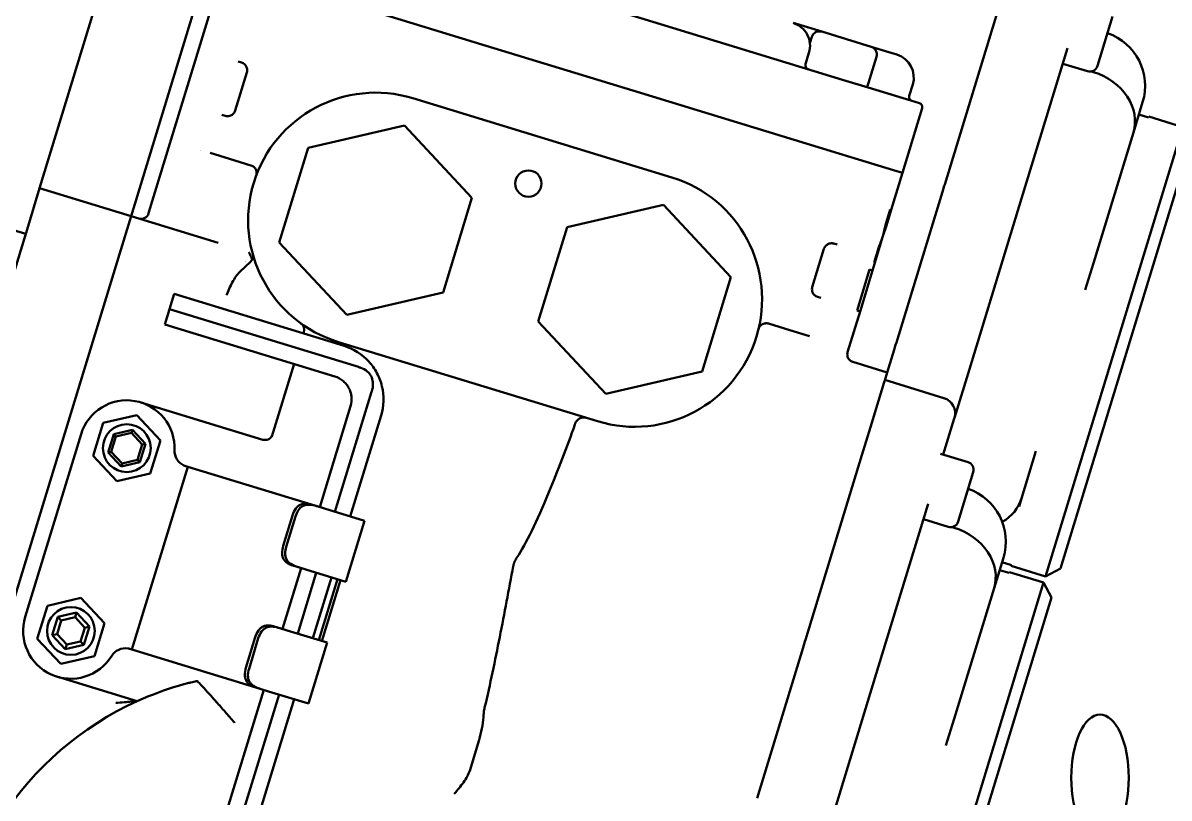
# Model space of a CAD drawing. Header units: inches. Extents: x 11 to 1621, y 11 to 1332.
# Drawn here: x 1299.67 to 1305.33, y 339.92 to 343.76 of the extents above; entities that cross this region are included whole.
import ezdxf

# ---------------------------------------------------------------- set-up
doc = ezdxf.new("R2010")
doc.units = ezdxf.units.IN
doc.header["$LTSCALE"] = 48
doc.header["$MEASUREMENT"] = 0
doc.layers.add('Visible (ANSI)', color=7, linetype='Continuous', lineweight=50)

msp = doc.modelspace()

# ---------------------------------------------------------------- linework, layer by layer
at = {"layer": 'Visible (ANSI)'}
for p, q in [((1299.748296, 342.938958), (1300.379222, 345.002623)), ((1300.83102, 344.864495), (1300.200094, 342.800829)), ((1300.819509, 344.826845), (1300.200094, 342.800829)), ((1300.286904, 342.815458), (1300.661002, 344.039076)), ((1302.063009, 343.98096), (1302.817018, 343.750436)), ((1301.955129, 343.643421), (1301.055651, 343.91842)), ((1301.055651, 343.91842), (1301.955129, 343.643421)), ((1304.500158, 343.871245), (1304.221025, 342.958243)), ((1305.051062, 343.787966), (1304.976243, 343.543242)), ((1303.716496, 343.475438), (1302.817018, 343.750436)), ((1303.61313, 343.712885), (1303.471944, 343.75605)), ((1303.61313, 343.712885), (1303.857854, 343.638065)), ((1303.554749, 343.656586), (1303.56397, 343.686746)), ((1302.717706, 343.410278), (1301.955129, 343.643421)), ((1302.717706, 343.410278), (1301.955129, 343.643421)), ((1303.533095, 343.552094), (1303.550361, 343.608569)), ((1303.94571, 343.611205), (1303.857854, 343.638065)), ((1303.94571, 343.611205), (1303.984734, 343.599274)), ((1304.828132, 343.631089), (1304.58267, 342.828217)), ((1300.722662, 343.56747), (1300.722662, 343.567471)), ((1300.729324, 343.565329), (1300.745976, 343.560238)), ((1303.83795, 343.438306), (1303.883993, 343.588905)), ((1304.80472, 343.554513), (1304.927082, 343.517103)), ((1300.772115, 343.511078), (1300.714561, 343.322829)), ((1304.956596, 343.512646), (1304.945593, 343.51601)), ((1303.716496, 343.475438), (1303.842917, 343.436787)), ((1304.053135, 343.372517), (1303.842917, 343.436787)), ((1304.045885, 343.395318), (1304.063151, 343.451793)), ((1301.592775, 343.383684), (1302.872868, 342.99232)), ((1303.617184, 343.13528), (1302.717706, 343.410278)), ((1302.717706, 343.410278), (1303.617184, 343.13528)), ((1304.011833, 343.014624), (1304.109674, 343.334647)), ((1304.053135, 343.372517), (1304.096605, 343.359227)), ((1305.199415, 343.364267), (1305.153444, 343.213902)), ((1300.665401, 343.296689), (1300.648749, 343.30178)), ((1305.22799, 343.289408), (1305.180927, 343.303797)), ((1305.22799, 343.289408), (1305.229211, 343.293404)), ((1305.398635, 343.241606), (1305.229211, 343.293404)), ((1301.551486, 343.248635), (1301.075309, 343.138701)), ((1301.88478, 342.891221), (1301.551486, 343.248635)), ((1304.719504, 341.020268), (1305.398635, 343.241606)), ((1305.153444, 343.213902), (1304.95601, 342.568124)), ((1304.793245, 341.059476), (1305.437844, 343.167865)), ((1300.591196, 343.113531), (1300.687099, 343.084211)), ((1301.075309, 343.138701), (1300.932427, 342.671353)), ((1303.757652, 343.092335), (1303.617184, 343.13528)), ((1303.757652, 343.092335), (1303.617184, 343.13528)), ((1303.96787, 343.028065), (1303.757652, 343.092335)), ((1303.757652, 343.092335), (1303.96787, 343.028065)), ((1300.792687, 343.051929), (1300.687099, 343.084211)), ((1303.95596, 342.831872), (1304.011833, 343.014624)), ((1304.011833, 343.014624), (1303.96787, 343.028065)), ((1303.96787, 343.028065), (1304.011833, 343.014624)), ((1299.001536, 342.920251), (1299.679232, 342.713059)), ((1299.748296, 342.938958), (1299.690743, 342.750709)), ((1300.200094, 342.800829), (1299.748296, 342.938958)), ((1303.982098, 342.176749), (1304.209666, 342.92109)), ((1304.213359, 342.933167), (1304.209666, 342.92109)), ((1304.213359, 342.933167), (1304.218875, 342.951209)), ((1304.218875, 342.951209), (1304.221025, 342.958243)), ((1301.741897, 342.423873), (1301.88478, 342.891221)), ((1302.831579, 342.857271), (1302.355402, 342.747337)), ((1303.164873, 342.499857), (1302.831579, 342.857271)), ((1303.92827, 342.756961), (1303.951582, 342.833211)), ((1303.932648, 342.755622), (1303.95596, 342.831872)), ((1303.951582, 342.833211), (1303.95596, 342.831872)), ((1304.343266, 342.045163), (1304.58267, 342.828217)), ((1298.884994, 340.115223), (1299.690743, 342.750709)), ((1300.200094, 342.800829), (1300.14254, 342.61258)), ((1300.630782, 342.669154), (1300.200094, 342.800829)), ((1303.916093, 342.701471), (1303.932648, 342.755622)), ((1303.932648, 342.755622), (1303.92827, 342.756961)), ((1302.355402, 342.747337), (1302.21252, 342.279989)), ((1303.899468, 342.647093), (1303.916093, 342.701471)), ((1303.915459, 342.701664), (1303.916093, 342.701471)), ((1300.932427, 342.671353), (1301.265721, 342.313939)), ((1303.56691, 342.450778), (1303.624463, 342.639027)), ((1303.673624, 342.665166), (1303.690275, 342.660075)), ((1303.696996, 342.658125), (1303.696996, 342.658126)), ((1303.871777, 342.572181), (1303.895089, 342.648431)), ((1303.876156, 342.570843), (1303.899468, 342.647093)), ((1303.895089, 342.648431), (1303.899468, 342.647093)), ((1300.14254, 342.61258), (1299.336791, 339.977095)), ((1300.131029, 342.57493), (1299.348302, 340.014744)), ((1300.790224, 342.574646), (1300.737965, 342.525914)), ((1303.787748, 342.33471), (1303.849729, 342.53744)), ((1303.802577, 342.330177), (1303.864557, 342.532906)), ((1303.849729, 342.53744), (1303.864557, 342.532906)), ((1303.864557, 342.532906), (1303.876156, 342.570843)), ((1303.871777, 342.572181), (1303.876156, 342.570843)), ((1304.915964, 342.437141), (1304.95601, 342.568124)), ((1303.02199, 342.032509), (1303.164873, 342.499857)), ((1300.412884, 342.416319), (1300.389862, 342.34102)), ((1301.252474, 342.159631), (1300.412884, 342.416319)), ((1301.265721, 342.313939), (1301.741897, 342.423873)), ((1303.6097, 342.396527), (1303.593049, 342.401618)), ((1300.366841, 342.26572), (1300.389862, 342.34102)), ((1301.323577, 342.055555), (1300.389862, 342.34102)), ((1303.741209, 342.129452), (1303.802577, 342.330177)), ((1303.787748, 342.33471), (1303.802577, 342.330177)), ((1300.366841, 342.26572), (1301.206431, 342.009032)), ((1302.21252, 342.279989), (1302.545814, 341.922575)), ((1303.456244, 342.237598), (1303.350656, 342.26988)), ((1301.054022, 342.227461), (1301.05202, 342.220916)), ((1303.456244, 342.237598), (1303.552147, 342.208278)), ((1301.224432, 342.17889), (1302.504525, 341.787526)), ((1303.741209, 342.129449), (1303.74121, 342.129451)), ((1303.97074, 342.139596), (1303.936895, 342.028895)), ((1303.97074, 342.139596), (1303.97289, 342.146629)), ((1303.97289, 342.146629), (1303.978406, 342.164672)), ((1303.982098, 342.176749), (1303.978406, 342.164672)), ((1301.005978, 342.070317), (1300.896529, 341.712328)), ((1303.767058, 342.080819), (1303.936895, 342.028895)), ((1302.545814, 341.922575), (1303.02199, 342.032509)), ((1303.936895, 342.028895), (1303.924525, 341.988434)), ((1304.343266, 342.045163), (1304.269448, 341.803716)), ((1303.853999, 341.757754), (1303.921894, 341.979829)), ((1303.922412, 341.981525), (1303.921894, 341.979829)), ((1303.923754, 341.985913), (1303.922412, 341.981525)), ((1303.923754, 341.985913), (1303.924525, 341.988434)), ((1304.21717, 341.902037), (1303.925384, 341.991245)), ((1301.207742, 341.340029), (1301.388925, 341.932653)), ((1300.248057, 341.880448), (1300.850453, 341.696277)), ((1301.284849, 341.86155), (1301.132442, 341.363051)), ((1300.228835, 341.817578), (1300.062727, 341.779229)), ((1300.345101, 341.692898), (1300.228835, 341.817578)), ((1301.435448, 341.815508), (1301.283041, 341.317008)), ((1304.26847, 341.800517), (1304.214082, 341.622621)), ((1304.26847, 341.800517), (1304.269448, 341.803716)), ((1300.062727, 341.779229), (1300.012884, 341.6162)), ((1300.114369, 341.723849), (1300.206696, 341.745165)), ((1300.202009, 341.729833), (1300.206696, 341.745165)), ((1300.206696, 341.745165), (1300.27132, 341.675865)), ((1303.853999, 341.757754), (1303.811678, 341.61933)), ((1303.811678, 341.61933), (1303.853999, 341.757754)), ((1299.676837, 340.820019), (1299.953094, 341.723614)), ((1300.086665, 341.633234), (1300.114369, 341.723849)), ((1300.125303, 341.712124), (1300.102286, 341.63684)), ((1300.125303, 341.712124), (1300.114369, 341.723849)), ((1300.202009, 341.729833), (1300.125303, 341.712124)), ((1300.255699, 341.672258), (1300.202009, 341.729833)), ((1300.27132, 341.675865), (1300.243616, 341.585249)), ((1300.27132, 341.675865), (1300.255699, 341.672258)), ((1300.345101, 341.692898), (1300.295258, 341.52987)), ((1300.102286, 341.63684), (1300.086665, 341.633234)), ((1300.151289, 341.563934), (1300.086665, 341.633234)), ((1300.102286, 341.63684), (1300.155976, 341.579265)), ((1300.232682, 341.596974), (1300.255699, 341.672258)), ((1303.811678, 341.61933), (1303.532546, 340.706328)), ((1304.200921, 341.626644), (1304.336444, 341.585211)), ((1304.672127, 341.639586), (1304.600787, 341.406244)), ((1300.012884, 341.6162), (1300.12915, 341.491521)), ((1300.243616, 341.585249), (1300.151289, 341.563934)), ((1300.155976, 341.579265), (1300.151289, 341.563934)), ((1300.155976, 341.579265), (1300.232682, 341.596974)), ((1300.480191, 341.562464), (1300.203934, 340.658869)), ((1300.232682, 341.596974), (1300.243616, 341.585249)), ((1300.470626, 341.565388), (1300.480191, 341.562464)), ((1300.480191, 341.562464), (1300.517841, 341.550953)), ((1300.12915, 341.491521), (1300.295258, 341.52987)), ((1301.092122, 341.375378), (1300.517841, 341.550953)), ((1304.362583, 341.536051), (1304.287763, 341.291327)), ((1304.600787, 341.406244), (1304.588319, 341.36546)), ((1301.119328, 341.36706), (1301.092122, 341.375378)), ((1301.119328, 341.36706), (1301.156277, 341.355763)), ((1301.156277, 341.355763), (1301.353666, 341.295416)), ((1304.139653, 341.379174), (1303.89419, 340.576302)), ((1300.951865, 341.171245), (1300.997908, 341.321844)), ((1300.967093, 341.166589), (1301.013135, 341.317188)), ((1301.26158, 340.994217), (1301.353666, 341.295416)), ((1304.116241, 341.302598), (1304.238603, 341.265188)), ((1304.268117, 341.260731), (1304.257114, 341.264095)), ((1304.510936, 341.112352), (1304.464964, 340.961987)), ((1301.040356, 341.061852), (1300.948271, 340.760654)), ((1301.000036, 341.074179), (1301.027242, 341.065862)), ((1301.064192, 341.054565), (1301.027242, 341.065862)), ((1301.26158, 340.994217), (1301.064192, 341.054565)), ((1304.53951, 341.037493), (1304.492448, 341.051882)), ((1304.504239, 341.09045), (1304.551302, 341.076061)), ((1304.55008, 341.072066), (1304.551302, 341.076061)), ((1304.719504, 341.020268), (1304.55008, 341.072066)), ((1304.793245, 341.059476), (1304.719504, 341.020268)), ((1301.02357, 340.737633), (1301.115656, 341.038831)), ((1301.190956, 341.015809), (1301.09887, 340.714611)), ((1301.220519, 341.006771), (1301.128433, 340.705573)), ((1301.235226, 341.002275), (1301.14314, 340.701076)), ((1304.53951, 341.037493), (1304.540732, 341.041489)), ((1304.710156, 340.989691), (1304.540732, 341.041489)), ((1304.031025, 338.768353), (1304.710156, 340.989691)), ((1304.464964, 340.961987), (1304.26753, 340.316209)), ((1304.749364, 340.91595), (1304.710156, 340.989691)), ((1299.952578, 340.913983), (1299.78647, 340.875634)), ((1300.068844, 340.789303), (1299.952578, 340.913983)), ((1304.104765, 338.807561), (1304.749364, 340.91595)), ((1299.78647, 340.875634), (1299.736628, 340.712605)), ((1299.930448, 340.841598), (1299.838092, 340.820276)), ((1299.923325, 340.8183), (1299.930448, 340.841598)), ((1299.995092, 340.772276), (1299.930448, 340.841598)), ((1299.838092, 340.820276), (1299.81038, 340.729632)), ((1299.854707, 340.802459), (1299.834117, 340.735113)), ((1299.854707, 340.802459), (1299.838092, 340.820276)), ((1299.923325, 340.8183), (1299.854707, 340.802459)), ((1299.971354, 340.766796), (1299.923325, 340.8183)), ((1299.967379, 340.681633), (1299.995092, 340.772276)), ((1299.971354, 340.766796), (1299.995092, 340.772276)), ((1300.019001, 340.626275), (1300.068844, 340.789303)), ((1300.907951, 340.772981), (1300.935157, 340.764663)), ((1299.736628, 340.712605), (1299.852893, 340.587926)), ((1299.834117, 340.735113), (1299.81038, 340.729632)), ((1299.81038, 340.729632), (1299.875023, 340.660311)), ((1299.834117, 340.735113), (1299.882146, 340.683608)), ((1299.950764, 340.69945), (1299.971354, 340.766796)), ((1300.767694, 340.568848), (1300.813736, 340.719447)), ((1300.782921, 340.564192), (1300.828964, 340.714792)), ((1300.935157, 340.764663), (1300.972106, 340.753367)), ((1300.972106, 340.753367), (1301.169495, 340.693019)), ((1299.882146, 340.683608), (1299.875023, 340.660311)), ((1299.875023, 340.660311), (1299.967379, 340.681633)), ((1299.882146, 340.683608), (1299.950764, 340.69945)), ((1299.950764, 340.69945), (1299.967379, 340.681633)), ((1300.203934, 340.658869), (1300.19437, 340.661793)), ((1300.241584, 340.647358), (1300.203934, 340.658869)), ((1301.077409, 340.391821), (1301.169495, 340.693019)), ((1303.293619, 339.924834), (1303.521187, 340.669175)), ((1303.524879, 340.681252), (1303.521187, 340.669175)), ((1303.524879, 340.681252), (1303.530395, 340.699295)), ((1303.530395, 340.699295), (1303.532546, 340.706328)), ((1299.852893, 340.587926), (1300.019001, 340.626275)), ((1300.815865, 340.471783), (1300.241584, 340.647358)), ((1303.654787, 339.793248), (1303.89419, 340.576302)), ((1299.833671, 340.525056), (1300.230594, 340.403704)), ((1300.856185, 340.459456), (1300.23162, 338.416594)), ((1300.30692, 338.393573), (1300.931485, 340.436434)), ((1300.815865, 340.471783), (1300.843071, 340.463465)), ((1300.88002, 340.452168), (1300.843071, 340.463465)), ((1300.88002, 340.452168), (1301.077409, 340.391821)), ((1301.006785, 340.413413), (1300.376464, 338.351726)), ((1304.227485, 340.185226), (1304.26753, 340.316209)), ((1301.873453, 340.060025), (1301.920192, 340.212902))]:
    msp.add_line(p, q, dxfattribs=at)
for centre, radius in [((1302.163757, 342.962103), 0.064961), ((1300.178992, 341.654549), 0.11811), ((1299.902736, 340.750954), 0.11811)]:
    msp.add_circle(centre, radius, dxfattribs=at)
for centre, radius, start, end in [((1303.60162, 343.675235), 0.03937, 73.000202, 163), ((1304.935867, 343.444842), 0.275591, 343, 70.953287), ((1303.846343, 343.600416), 0.03937, 343, 72.999798), ((1303.55192, 343.546339), 0.019685, 163, 253), ((1303.950202, 343.486325), 0.11811, 343, 73), ((1304.938593, 343.554753), 0.03937, 253, 342.999798), ((1301.408603, 342.781287), 0.629921, 73, 253), ((1304.06471, 343.389563), 0.019685, 163, 252.998884), ((1304.090849, 343.340402), 0.019685, 343, 73), ((1300.591215, 343.002869), 0.129921, 111.749451, 111.749869), ((1302.688696, 342.389923), 0.629921, 253, 73), ((1300.249254, 342.826968), 0.03937, 253.001364, 343), ((1300.763374, 342.603439), 0.03937, 313, 15.410035), ((1301.569872, 341.221581), 1.574803, 120.636806, 120.636937), ((1301.016372, 342.238972), 0.03937, 343, 54.123496), ((1301.171899, 341.896082), 0.275591, 42.627757, 73), ((1301.171899, 341.896082), 0.11811, 48.704811, 73), ((1301.171899, 341.896082), 0.275591, 343, 13.372243), ((1301.171899, 341.896082), 0.11811, 343, 7.295189), ((1304.194149, 341.826738), 0.07874, 343, 73), ((1300.178992, 341.654549), 0.23622, 357.477512, 163), ((1300.861964, 341.733927), 0.03937, 253, 343), ((1300.493648, 341.640688), 0.07874, 177.477512, 245.935689), ((1304.324933, 341.547561), 0.03937, 343.000202, 73), ((1304.247387, 341.192927), 0.275591, 343, 70.953287), ((1304.250113, 341.302838), 0.03937, 253, 342.999798), ((1299.902736, 340.750954), 0.23622, 163, 328.522488), ((1300.171348, 340.586493), 0.07874, 80.064311, 148.522488), ((1300.881393, 338.969666), 1.574803, 104.547489, 112.194967), ((1300.881393, 338.969666), 1.574803, 112.194967, 178)]:
    msp.add_arc(centre, radius, start, end, dxfattribs=at)
for centre, major_axis, ratio, start_param, end_param in [((1304.889895, 343.294476), (0.263549, -0.080575), 0.82781551, 0, 1.57079633), ((1300.796748, 343.023992), (0.025269, -0.024652), 0.62925114, 2.14550917, 2.25879831), ((1300.785734, 343.022368), (-0.03002, 0.016917), 0.87309066, 4.56804624, 4.85673341), ((1301.35971, 343.44669), (2.546219, -0.778457), 0.5855501, 0.02229529, 0.05864763), ((1301.372785, 343.515534), (2.553511, -0.780687), 0.58715438, 6.22462154, 6.26092198), ((1303.339889, 342.241485), (-0.034347, 0.002761), 0.87309065, 4.56804455, 4.85673172), ((1303.331666, 342.24899), (0.034734, 0.006308), 0.62925114, 0.88279434, 0.99608349), ((1302.435722, 341.759576), (0.00505, 0.046708), 0.91468713, 6.11020883, 6.47348321), ((1304.337239, 341.486818), (0.263549, -0.080575), 0.82781551, 5.62701048, 6.28318531), ((1304.201416, 341.042561), (0.263549, -0.080575), 0.82781551, 0, 1.57079633)]:
    msp.add_ellipse(centre, major_axis=major_axis, ratio=ratio, start_param=start_param, end_param=end_param, dxfattribs=at)
msp.add_ellipse((1304.988677, 340.025229), major_axis=(0, -0.3125), ratio=0.45538998, dxfattribs=at)
for points, knots in [([(1303.550361, 343.608569), (1303.554882, 343.623356), (1303.55646, 343.639032), (1303.553496, 343.669811), (1303.548955, 343.684899), (1303.534438, 343.712201), (1303.524469, 343.724403), (1303.500609, 343.744072), (1303.486731, 343.751529), (1303.471944, 343.75605)], [0, 0, 0, 0, 0.25, 0.25, 0.5, 0.5, 0.75, 0.75, 0.99999997, 0.99999997, 0.99999997, 0.99999997]), ([(1300.745976, 343.560238), (1300.75197, 343.558405), (1300.757525, 343.555067), (1300.764043, 343.548748), (1300.76592, 343.546437), (1300.769038, 343.541638), (1300.770279, 343.539152), (1300.772175, 343.534206), (1300.772831, 343.531747), (1300.773661, 343.526998), (1300.773838, 343.524708), (1300.77383, 343.518203), (1300.773118, 343.51436), (1300.772115, 343.511078)], [0, 0, 0, 0, 0.25, 0.25, 0.375, 0.375, 0.5, 0.5, 0.625, 0.625, 0.75, 0.75, 1, 1, 1, 1]), ([(1300.714561, 343.322829), (1300.713558, 343.319546), (1300.711999, 343.315963), (1300.708368, 343.310565), (1300.706941, 343.308765), (1300.703596, 343.305292), (1300.701678, 343.30362), (1300.697341, 343.30058), (1300.694921, 343.299213), (1300.689653, 343.296978), (1300.686805, 343.296112), (1300.677868, 343.294518), (1300.671395, 343.294857), (1300.665401, 343.296689)], [0, 0, 0, 0, 0.25, 0.25, 0.375, 0.375, 0.5, 0.5, 0.625, 0.625, 0.75, 0.75, 1, 1, 1, 1]), ([(1300.804669, 343.045872), (1300.806782, 343.044301), (1300.808642, 343.042593), (1300.810295, 343.040777), (1300.811948, 343.03896), (1300.813402, 343.037014), (1300.814621, 343.03505), (1300.81706, 343.031123), (1300.818647, 343.027027), (1300.819554, 343.023063), (1300.820461, 343.019099), (1300.820717, 343.015178), (1300.820441, 343.011406), (1300.820165, 343.007635), (1300.819367, 343.004031), (1300.818083, 343.000574)], [0, 0, 0, 0, 0.125, 0.125, 0.125, 0.25, 0.25, 0.25, 0.5, 0.5, 0.5, 0.75, 0.75, 0.75, 1, 1, 1, 1]), ([(1303.624463, 342.639027), (1303.625467, 342.64231), (1303.627026, 342.645893), (1303.630657, 342.651291), (1303.632084, 342.653091), (1303.635428, 342.656564), (1303.637347, 342.658235), (1303.641684, 342.661275), (1303.644103, 342.662642), (1303.649371, 342.664877), (1303.65222, 342.665743), (1303.661157, 342.667337), (1303.667629, 342.666999), (1303.673624, 342.665166)], [0, 0, 0, 0, 0.25, 0.25, 0.375, 0.375, 0.5, 0.5, 0.625, 0.625, 0.75, 0.75, 1, 1, 1, 1]), ([(1300.799136, 342.586976), (1300.796433, 342.593058), (1300.793706, 342.599101), (1300.788378, 342.61063), (1300.786218, 342.61518), (1300.784134, 342.619515), (1300.783496, 342.620829), (1300.782853, 342.622145), (1300.782827, 342.6222)], [-0.0913896256, -0.0913896256, -0.0913896256, -0.0913896256, -0.0437291131, -0.0437291131, 0, 0, 0.0003030606, 0.0005998028, 0.0005998028, 0.0005998028, 0.0005998028]), ([(1300.671169, 342.409793), (1300.680043, 342.430651), (1300.689575, 342.453214), (1300.711292, 342.49417), (1300.723591, 342.512509), (1300.737965, 342.525914)], [0, 0, 0, 0, 0.172720482, 0.172720482, 0.345440965, 0.345440965, 0.345440965, 0.345440965]), ([(1303.593049, 342.401618), (1303.587055, 342.40345), (1303.581499, 342.406789), (1303.574982, 342.413108), (1303.573104, 342.415419), (1303.569986, 342.420218), (1303.568745, 342.422704), (1303.566849, 342.42765), (1303.566194, 342.430108), (1303.565363, 342.434857), (1303.565187, 342.437148), (1303.565195, 342.443653), (1303.565906, 342.447496), (1303.56691, 342.450778)], [0, 0, 0, 0, 0.25, 0.25, 0.375, 0.375, 0.5, 0.5, 0.625, 0.625, 0.75, 0.75, 1, 1, 1, 1]), ([(1303.300884, 342.241506), (1303.301752, 342.245089), (1303.303106, 342.248523), (1303.304986, 342.251805), (1303.306867, 342.255086), (1303.309271, 342.258193), (1303.31224, 342.260972), (1303.315209, 342.263751), (1303.318815, 342.26626), (1303.323032, 342.268152), (1303.325141, 342.269098), (1303.327435, 342.269898), (1303.329821, 342.27048), (1303.332208, 342.271062), (1303.334704, 342.271437), (1303.337335, 342.271558)], [0, 0, 0, 0, 0.25, 0.25, 0.25, 0.5, 0.5, 0.5, 0.75, 0.75, 0.75, 0.875, 0.875, 0.875, 1, 1, 1, 1]), ([(1303.741209, 342.129449), (1303.740218, 342.126204), (1303.739542, 342.122347), (1303.739496, 342.114259), (1303.740142, 342.109944), (1303.742936, 342.101494), (1303.74522, 342.097293), (1303.75097, 342.090108), (1303.754522, 342.087053), (1303.76116, 342.082993), (1303.764257, 342.081676), (1303.767057, 342.08082)], [0, 0, 0, 0, 0.03628421, 0.03628421, 0.073156211, 0.073156211, 0.112609955, 0.112609955, 0.15244658, 0.15244658, 0.184982612, 0.184982612, 0.184982612, 0.184982612]), ([(1301.440018, 341.95982), (1301.434711, 341.982145), (1301.426449, 342.004365), (1301.404017, 342.046556), (1301.390213, 342.065835), (1301.37467, 342.082721)], [0, 0, 0, 0, 0.182151197, 0.182151197, 0.364333505, 0.364333505, 0.364333505, 0.364333505]), ([(1301.334979, 342.051847), (1301.33309, 342.052499), (1301.331195, 342.053134), (1301.327395, 342.054369), (1301.325488, 342.05497), (1301.323577, 342.055555)], [-0.0304557855, -0.0304557855, -0.0304557855, -0.0304557855, -0.0152278774, -0.0152278774, 0, 0, 0, 0]), ([(1301.334979, 342.051847), (1301.346635, 342.047822), (1301.35777, 342.041665), (1301.374914, 342.027012), (1301.381416, 342.019163), (1301.391044, 342.001099), (1301.393933, 341.991328), (1301.39654, 341.968875), (1301.395422, 341.956143), (1301.392227, 341.944179)], [0, 0, 0, 0, 0.093988099, 0.093988099, 0.171664013, 0.171664013, 0.249329006, 0.249329006, 0.34371396, 0.34371396, 0.34371396, 0.34371396]), ([(1301.249845, 341.984821), (1301.255088, 341.980215), (1301.259966, 341.975107), (1301.268845, 341.963927), (1301.272793, 341.957908), (1301.279566, 341.945173), (1301.282351, 341.938531), (1301.286659, 341.924911), (1301.288167, 341.918007), (1301.289053, 341.91108)], [-0.219287412, -0.219287412, -0.219287412, -0.219287412, -0.164627991, -0.164627991, -0.109674682, -0.109674682, -0.05469033, -0.05469033, 0, 0, 0, 0]), ([(1301.388925, 341.932653), (1301.389509, 341.934564), (1301.390077, 341.936481), (1301.391178, 341.940323), (1301.391711, 341.942249), (1301.392227, 341.944179)], [-0.0304567069, -0.0304567069, -0.0304567069, -0.0304567069, -0.0152288688, -0.0152288688, -0.000001, -0.000001, -0.000001, -0.000001]), ([(1302.396112, 341.779503), (1302.396577, 341.781024), (1302.397251, 341.782459), (1302.399345, 341.78588), (1302.40098, 341.787761), (1302.404909, 341.791796), (1302.407843, 341.794407), (1302.410956, 341.797067)], [0, 0, 0, 0, 0.0121248033, 0.0121248033, 0.0307964597, 0.0307964597, 0.0565628272, 0.0565628272, 0.0565628272, 0.0565628272]), ([(1302.393222, 341.770657), (1302.355507, 341.66264), (1302.308528, 341.540677), (1302.204486, 341.290803), (1302.151912, 341.181477), (1302.107275, 341.114657)], [0.000001, 0.000001, 0.000001, 0.000001, 0.89719604, 0.89719604, 2.14518363, 2.14518363, 2.14518363, 2.14518363]), ([(1302.393222, 341.770657), (1302.393724, 341.772094), (1302.394217, 341.773556), (1302.39497, 341.77586), (1302.395236, 341.776691), (1302.395614, 341.777892), (1302.395729, 341.778259), (1302.395933, 341.778919), (1302.396023, 341.779211), (1302.396112, 341.779503)], [0.000001, 0.000001, 0.000001, 0.000001, 0.0119368303, 0.0119368303, 0.0186069898, 0.0186069898, 0.0215417778, 0.0215417778, 0.0238697102, 0.0238697102, 0.0238697102, 0.0238697102]), ([(1300.470626, 341.565388), (1300.469955, 341.565594), (1300.469262, 341.565815), (1300.466256, 341.566826), (1300.463799, 341.567782), (1300.461541, 341.568791)], [-0.2531902343, -0.2531902343, -0.2531902343, -0.2531902343, -0.2473827595, -0.2473827595, -0.2285391328, -0.2285391328, -0.2285391328, -0.2285391328]), ([(1300.997908, 341.321844), (1301.001544, 341.333738), (1301.007001, 341.345662), (1301.017663, 341.360243), (1301.021645, 341.364571), (1301.030389, 341.371747), (1301.035156, 341.374592), (1301.045444, 341.378714), (1301.051511, 341.380078), (1301.064192, 341.380829), (1301.070813, 341.380236), (1301.081957, 341.378225), (1301.08703, 341.376928), (1301.092122, 341.375378)], [-0.522145887, -0.522145887, -0.522145887, -0.522145887, -0.42737378, -0.42737378, -0.379987726, -0.379987726, -0.332601673, -0.332601673, -0.283450231, -0.283450231, -0.23429879, -0.23429879, -0.19422431, -0.19422431, -0.19422431, -0.19422431]), ([(1301.013135, 341.317188), (1301.016249, 341.327374), (1301.020771, 341.337798), (1301.032444, 341.355593), (1301.039684, 341.362929), (1301.0522, 341.370154), (1301.057226, 341.372184), (1301.067918, 341.374642), (1301.073592, 341.375081), (1301.091351, 341.374691), (1301.104657, 341.371467), (1301.11798, 341.36747), (1301.118655, 341.367266), (1301.119328, 341.36706)], [-0.443384246, -0.443384246, -0.443384246, -0.443384246, -0.362224364, -0.362224364, -0.281064481, -0.281064481, -0.23881093, -0.23881093, -0.196557379, -0.196557379, -0.09827869, -0.09827869, -0.093019394, -0.093019394, -0.093019394, -0.093019394]), ([(1301.000036, 341.074179), (1300.994948, 341.075741), (1300.990016, 341.077503), (1300.979654, 341.082068), (1300.973833, 341.085278), (1300.96374, 341.092992), (1300.959473, 341.097515), (1300.953249, 341.106685), (1300.950888, 341.11171), (1300.947651, 341.122549), (1300.94677, 341.128363), (1300.946085, 341.146414), (1300.948228, 341.159351), (1300.951865, 341.171245)], [0.19422431, 0.19422431, 0.19422431, 0.19422431, 0.23429879, 0.23429879, 0.283450231, 0.283450231, 0.332601673, 0.332601673, 0.379987726, 0.379987726, 0.42737378, 0.42737378, 0.522145887, 0.522145887, 0.522145887, 0.522145887]), ([(1301.027242, 341.065862), (1301.026569, 341.066067), (1301.025895, 341.066275), (1301.012615, 341.070413), (1300.999781, 341.07518), (1300.98484, 341.084788), (1300.980382, 341.088324), (1300.972892, 341.096341), (1300.969861, 341.100834), (1300.963525, 341.113822), (1300.961625, 341.123953), (1300.961898, 341.145233), (1300.963979, 341.156404), (1300.967093, 341.166589)], [0.093019394, 0.093019394, 0.093019394, 0.093019394, 0.09827869, 0.09827869, 0.196557379, 0.196557379, 0.23881093, 0.23881093, 0.281064481, 0.281064481, 0.362224364, 0.362224364, 0.443384246, 0.443384246, 0.443384246, 0.443384246]), ([(1302.088952, 341.071612), (1302.089053, 341.072144), (1302.089159, 341.072675), (1302.089373, 341.073714), (1302.089482, 341.074222), (1302.089723, 341.075304), (1302.089856, 341.075878), (1302.090181, 341.077235), (1302.090378, 341.078015), (1302.091044, 341.080531), (1302.091548, 341.082253), (1302.09264, 341.085657), (1302.093226, 341.087335), (1302.094389, 341.090422), (1302.094954, 341.091832), (1302.098774, 341.100823), (1302.10279, 341.107945), (1302.107275, 341.114657)], [-0.120711475, -0.120711475, -0.120711475, -0.120711475, -0.116595293, -0.116595293, -0.112643227, -0.112643227, -0.108159151, -0.108159151, -0.102033803, -0.102033803, -0.088354019, -0.088354019, -0.074787055, -0.074787055, -0.063162013, -0.063162013, -0.000001, -0.000001, -0.000001, -0.000001]), ([(1302.088952, 341.071612), (1302.066795, 340.955456), (1302.045156, 340.838347), (1301.998876, 340.602995), (1301.974997, 340.488669), (1301.947488, 340.371829)], [0.000001, 0.000001, 0.000001, 0.000001, 0.90107091, 0.90107091, 1.80608596, 1.80608596, 1.80608596, 1.80608596]), ([(1300.813736, 340.719447), (1300.817373, 340.731341), (1300.822829, 340.743265), (1300.833492, 340.757847), (1300.837474, 340.762174), (1300.846218, 340.76935), (1300.850985, 340.772195), (1300.861273, 340.776317), (1300.86734, 340.777682), (1300.880021, 340.778432), (1300.886642, 340.777839), (1300.897785, 340.775829), (1300.902859, 340.774532), (1300.907951, 340.772981)], [0.522145887, 0.522145887, 0.522145887, 0.522145887, 0.616917994, 0.616917994, 0.664304048, 0.664304048, 0.711690102, 0.711690102, 0.760841543, 0.760841543, 0.809992985, 0.809992985, 0.850067464, 0.850067464, 0.850067464, 0.850067464]), ([(1300.828964, 340.714792), (1300.83257, 340.726587), (1300.837952, 340.738424), (1300.848589, 340.752864), (1300.85258, 340.757142), (1300.86142, 340.764202), (1300.866274, 340.766982), (1300.876158, 340.770696), (1300.881582, 340.771906), (1300.89289, 340.772814), (1300.898779, 340.772531), (1300.914309, 340.770599), (1300.924956, 340.767779), (1300.935157, 340.764663)], [0.88686293, 0.88686293, 0.88686293, 0.88686293, 0.980848406, 0.980848406, 1.027841143, 1.027841143, 1.074833881, 1.074833881, 1.117304527, 1.117304527, 1.159775172, 1.159775172, 1.238302717, 1.238302717, 1.238302717, 1.238302717]), ([(1300.184934, 340.664053), (1300.18737, 340.663626), (1300.189943, 340.663045), (1300.193, 340.662202), (1300.193698, 340.661998), (1300.19437, 340.661793)], [-0.0754653281, -0.0754653281, -0.0754653281, -0.0754653281, -0.0566217014, -0.0566217014, -0.0508142267, -0.0508142267, -0.0508142267, -0.0508142267]), ([(1300.815865, 340.471783), (1300.810777, 340.473344), (1300.805845, 340.475106), (1300.795483, 340.479671), (1300.789662, 340.482882), (1300.779569, 340.490595), (1300.775302, 340.495119), (1300.769078, 340.504289), (1300.766717, 340.509313), (1300.76348, 340.520152), (1300.762599, 340.525966), (1300.761913, 340.544018), (1300.764057, 340.556954), (1300.767694, 340.568848)], [-0.850067464, -0.850067464, -0.850067464, -0.850067464, -0.809992985, -0.809992985, -0.760841543, -0.760841543, -0.711690102, -0.711690102, -0.664304048, -0.664304048, -0.616917994, -0.616917994, -0.522145887, -0.522145887, -0.522145887, -0.522145887]), ([(1300.843071, 340.463465), (1300.832872, 340.466587), (1300.822468, 340.470203), (1300.808513, 340.477285), (1300.803473, 340.480343), (1300.794606, 340.487419), (1300.790786, 340.491456), (1300.784668, 340.500062), (1300.782199, 340.50508), (1300.778818, 340.515877), (1300.777901, 340.521655), (1300.777158, 340.539575), (1300.779315, 340.552397), (1300.782921, 340.564192)], [0.535423144, 0.535423144, 0.535423144, 0.535423144, 0.613950689, 0.613950689, 0.656421334, 0.656421334, 0.69889198, 0.69889198, 0.745884717, 0.745884717, 0.792877455, 0.792877455, 0.88686293, 0.88686293, 0.88686293, 0.88686293]), ([(1300.529047, 340.50206), (1300.528822, 340.502302), (1300.528414, 340.502475), (1300.52655, 340.50279), (1300.52448, 340.502665), (1300.518547, 340.501811), (1300.514502, 340.500984), (1300.505659, 340.498978), (1300.500895, 340.497812), (1300.494146, 340.496115), (1300.492269, 340.495638), (1300.489206, 340.494853), (1300.488024, 340.494549), (1300.486505, 340.494156), (1300.486167, 340.494068), (1300.48583, 340.493981)], [0.538393814, 0.538393814, 0.538393814, 0.538393814, 0.554007054, 0.554007054, 0.587560593, 0.587560593, 0.627797352, 0.627797352, 0.667023988, 0.667023988, 0.681906991, 0.681906991, 0.691216197, 0.691216197, 0.693870601, 0.693870601, 0.693870601, 0.693870601]), ([(1300.710942, 340.297352), (1300.710832, 340.297482), (1300.710722, 340.297613), (1300.695469, 340.315685), (1300.680195, 340.333519), (1300.650487, 340.367756), (1300.636054, 340.384169), (1300.602531, 340.42188), (1300.584288, 340.442037), (1300.555718, 340.4733), (1300.544924, 340.484969), (1300.533648, 340.497121), (1300.530772, 340.500211), (1300.529047, 340.50206)], [-2.06025744, -2.06025744, -2.06025744, -2.06025744, -2.058958052, -2.058958052, -1.880049448, -1.880049448, -1.705191319, -1.705191319, -1.454213107, -1.454213107, -1.235109959, -1.235109959, -1.116440699, -1.116440699, -1.116440699, -1.116440699]), ([(1300.124008, 340.395122), (1300.124161, 340.395136), (1300.124314, 340.395151), (1300.152969, 340.397902), (1300.180745, 340.400167), (1300.208651, 340.402221), (1300.215172, 340.402674), (1300.222795, 340.403191), (1300.225377, 340.403363), (1300.22853, 340.40357), (1300.22951, 340.403634), (1300.230417, 340.403693), (1300.230594, 340.403704), (1300.230594, 340.403704)], [-0.001167549, -0.001167549, -0.001167549, -0.001167549, 0, 0, 0.21819513, 0.21819513, 0.303187247, 0.303187247, 0.349375686, 0.349375686, 0.378479668, 0.378479668, 0.39631478, 0.39631478, 0.39631478, 0.39631478]), ([(1301.941177, 340.325111), (1301.941694, 340.332935), (1301.942355, 340.340872), (1301.944367, 340.356536), (1301.94569, 340.364194), (1301.947488, 340.371829)], [-0.121409392, -0.121409392, -0.121409392, -0.121409392, -0.059769857, -0.059769857, -0.000001, -0.000001, -0.000001, -0.000001]), ([(1301.941177, 340.325111), (1301.939927, 340.306213), (1301.937375, 340.287063), (1301.930338, 340.249768), (1301.92574, 340.23105), (1301.920192, 340.212902)], [0.000001, 0.000001, 0.000001, 0.000001, 0.148309241, 0.148309241, 0.29690746, 0.29690746, 0.29690746, 0.29690746]), ([(1301.873453, 340.060025), (1301.867783, 340.041482), (1301.857175, 340.022414), (1301.829179, 339.983132), (1301.813542, 339.964691), (1301.797494, 339.946053), (1301.7974, 339.945944), (1301.797306, 339.945835)], [0, 0, 0, 0, 0.174908899, 0.174908899, 0.337100928, 0.337100928, 0.338056142, 0.338056142, 0.338056142, 0.338056142])]:
    msp.add_open_spline(points, degree=3, knots=knots, dxfattribs=at)
msp.add_rational_spline([(1302.410956, 341.797067), (1302.411265, 341.797331), (1302.411567, 341.797581), (1302.412664, 341.798464), (1302.413416, 341.799018), (1302.415529, 341.800482), (1302.416746, 341.801197), (1302.418884, 341.802353), (1302.419808, 341.802792), (1302.421451, 341.803518), (1302.42217, 341.803803), (1302.42411, 341.804525), (1302.425122, 341.804832), (1302.426862, 341.805316), (1302.427585, 341.805487), (1302.428871, 341.805764), (1302.429432, 341.805869), (1302.430971, 341.806131), (1302.431809, 341.806236), (1302.4326, 341.806315)], [0.999999668752, 0.99999967151, 0.999999674301, 0.999999684742, 0.999999692527, 0.99999971584, 0.999999731283, 0.999999760393, 0.99999977408, 0.999999799224, 0.999999810695, 0.999999841898, 0.999999858424, 0.999999885414, 0.999999895927, 0.999999913217, 0.999999919991, 0.999999936852, 0.999999943537, 0.999999948647], degree=3, knots=[0.000000025, 0.000000025, 0.000000025, 0.000000025, 0.013472115, 0.013472115, 0.050010185, 0.050010185, 0.123086325, 0.123086325, 0.196162464, 0.196162464, 0.269238604, 0.269238604, 0.415390883, 0.415390883, 0.561543162, 0.561543162, 0.707695442, 0.707695442, 1, 1, 1, 1], dxfattribs=at)

doc.saveas('drawing.dxf')
